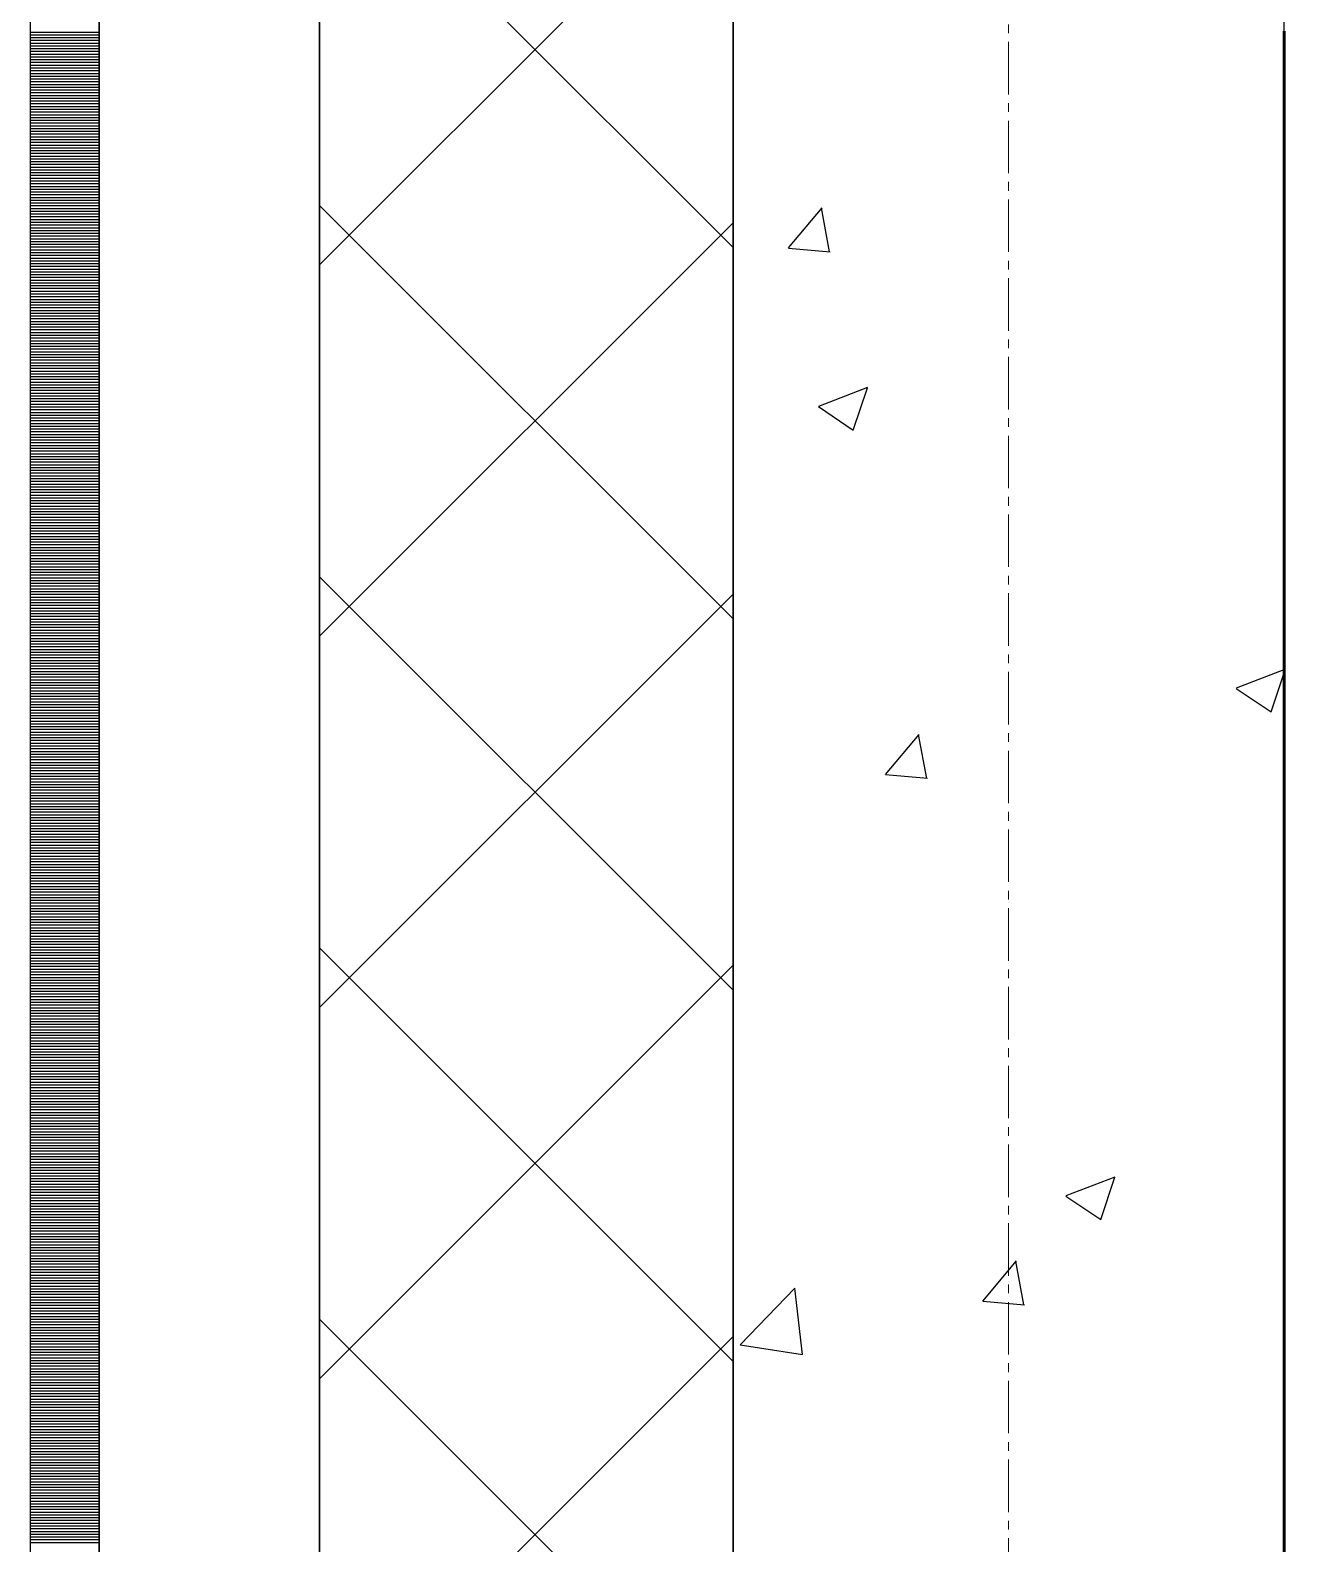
# Model space of a CAD drawing. Header units: millimetres. Extents: x 538266 to 1167394, y 114608 to 637157.
# Drawn here: x 1046079 to 1046544, y 518320 to 518869 of the extents above; entities that cross this region are included whole.
import ezdxf

# ---------------------------------------------------------------- set-up
doc = ezdxf.new("R2010")
doc.units = ezdxf.units.MM
doc.linetypes.add('CENTER2', pattern=[28.575, 19.05, -3.175, 3.175, -3.175])
doc.linetypes.add('DASHED', pattern=[19.05, 12.7, -6.35])
for name, color, linetype, lineweight in [('0) шт стен 3 эт', 150, 'Continuous', 60), ('АР_Стены ПЕНОблок', 52, 'Continuous', 20), ('АР_Тонкая', 254, 'Continuous', 5), ('АР_Утеплитель', 31, 'Continuous', 0), ('АР_Штриховка', 8, 'Continuous', 0)]:
    doc.layers.add(name, color=color, linetype=linetype, lineweight=lineweight)
doc.layers.add('АР_Делит', color=120, linetype='Continuous', lineweight=0, plot=False)
doc.layers.add('РД_Оси_100', color=7, linetype='Continuous', lineweight=0, true_color=0x525252)

# ---------------------------------------------------------------- blocks, each defined once
blk = doc.blocks.new('СОШ_2200_АР_ОСИ_М100_28.05.24')
at = {"layer": 'АР_Делит', "color": 251, "linetype": 'DASHED', "true_color": 0x636466}
blk.add_lwpolyline([(114955, 135155), (114955, -355), (93595.036, -355), (93595.036, 13855), (94145, 13855), (94145, 68320), (66055, 68320), (66055, 13857.73), (83455, 13857.73), (83455, -355), (45245, -355), (45245, 13145), (44695, 13145), (44695, 26755), (45245, 26755), (45245, 68320), (20455, 68320), (20455, 26755), (27955, 26755), (27955, 13145), (-355, 13145), (-355, 100855)], dxfattribs=at)
at = {"layer": 'РД_Оси_100', "color": 251, "linetype": 'CENTER2', "true_color": 0x636466}
blk.add_line((0, -6155), (0, 139938.679), dxfattribs=at)
blk = doc.blocks.new('3_этаж1')
at = {"layer": 'АР_Стены ПЕНОблок', "color": 18, "linetype": 'Continuous', "lineweight": 25, "true_color": 0x000000}
for p, q in [((684283.57, 587568.74), (684283.57, 511368.74)), ((684483.57, 511368.74), (684483.57, 587568.74))]:
    blk.add_line(p, q, dxfattribs=at)
at = {"layer": 'АР_Тонкая', "color": 18, "linetype": 'Continuous', "lineweight": 25, "true_color": 0x000000}
for p, q in [((684028.57, 587568.74), (684028.57, 511368.74)), ((684053.57, 587568.74), (684053.57, 511368.74)), ((684053.57, 511368.74), (684053.57, 587568.74)), ((684133.57, 511368.74), (684133.57, 587568.74))]:
    blk.add_line(p, q, dxfattribs=at)
at = {"layer": 'АР_Утеплитель', "color": 18, "linetype": 'Continuous', "lineweight": 25, "true_color": 0x000000}
for p, q in [((684133.57, 587568.74), (684133.57, 511368.74)), ((684283.57, 511368.74), (684283.57, 587568.74))]:
    blk.add_line(p, q, dxfattribs=at)
at = {"layer": 'АР_Штриховка', "color": 18, "linetype": 'Continuous', "lineweight": 25, "true_color": 0x000000}
for p, q in [((684283.57, 518790.27), (684133.57, 518940.27)), ((684133.57, 518783.98), (684283.57, 518933.98)), ((684028.57, 518868.49), (684053.57, 518868.49)), ((684028.57, 518867.49), (684053.57, 518867.49)), ((684028.57, 518866.49), (684053.57, 518866.49)), ((684028.57, 518865.49), (684053.57, 518865.49)), ((684028.57, 518864.49), (684053.57, 518864.49)), ((684028.57, 518863.49), (684053.57, 518863.49)), ((684028.57, 518862.49), (684053.57, 518862.49)), ((684028.57, 518861.49), (684053.57, 518861.49)), ((684028.57, 518860.49), (684053.57, 518860.49)), ((684028.57, 518859.49), (684053.57, 518859.49)), ((684028.57, 518858.49), (684053.57, 518858.49)), ((684028.57, 518857.49), (684053.57, 518857.49)), ((684028.57, 518856.49), (684053.57, 518856.49)), ((684028.57, 518855.49), (684053.57, 518855.49)), ((684028.57, 518854.49), (684053.57, 518854.49)), ((684028.57, 518853.49), (684053.57, 518853.49)), ((684028.57, 518852.49), (684053.57, 518852.49)), ((684028.57, 518851.49), (684053.57, 518851.49)), ((684028.57, 518850.49), (684053.57, 518850.49)), ((684028.57, 518849.49), (684053.57, 518849.49)), ((684028.57, 518848.49), (684053.57, 518848.49)), ((684028.57, 518847.49), (684053.57, 518847.49)), ((684028.57, 518846.49), (684053.57, 518846.49)), ((684028.57, 518845.49), (684053.57, 518845.49)), ((684028.57, 518844.49), (684053.57, 518844.49)), ((684028.57, 518843.49), (684053.57, 518843.49)), ((684028.57, 518842.49), (684053.57, 518842.49)), ((684028.57, 518841.49), (684053.57, 518841.49)), ((684028.57, 518840.49), (684053.57, 518840.49)), ((684028.57, 518839.49), (684053.57, 518839.49)), ((684028.57, 518838.49), (684053.57, 518838.49)), ((684028.57, 518837.49), (684053.57, 518837.49)), ((684028.57, 518836.49), (684053.57, 518836.49)), ((684028.57, 518835.49), (684053.57, 518835.49)), ((684028.57, 518834.49), (684053.57, 518834.49)), ((684028.57, 518833.49), (684053.57, 518833.49)), ((684028.57, 518832.49), (684053.57, 518832.49)), ((684028.57, 518831.49), (684053.57, 518831.49)), ((684028.57, 518830.49), (684053.57, 518830.49)), ((684028.57, 518829.49), (684053.57, 518829.49)), ((684028.57, 518828.49), (684053.57, 518828.49)), ((684028.57, 518827.49), (684053.57, 518827.49)), ((684028.57, 518826.49), (684053.57, 518826.49)), ((684028.57, 518825.49), (684053.57, 518825.49)), ((684028.57, 518824.49), (684053.57, 518824.49)), ((684028.57, 518823.49), (684053.57, 518823.49)), ((684028.57, 518822.49), (684053.57, 518822.49)), ((684028.57, 518821.49), (684053.57, 518821.49)), ((684028.57, 518820.49), (684053.57, 518820.49)), ((684028.57, 518819.49), (684053.57, 518819.49)), ((684028.57, 518818.49), (684053.57, 518818.49)), ((684028.57, 518817.49), (684053.57, 518817.49)), ((684028.57, 518816.49), (684053.57, 518816.49)), ((684028.57, 518815.49), (684053.57, 518815.49)), ((684028.57, 518814.49), (684053.57, 518814.49)), ((684028.57, 518813.49), (684053.57, 518813.49)), ((684028.57, 518812.49), (684053.57, 518812.49)), ((684028.57, 518811.49), (684053.57, 518811.49)), ((684028.57, 518810.49), (684053.57, 518810.49)), ((684028.57, 518809.49), (684053.57, 518809.49)), ((684028.57, 518808.49), (684053.57, 518808.49)), ((684028.57, 518807.49), (684053.57, 518807.49)), ((684028.57, 518806.49), (684053.57, 518806.49)), ((684028.57, 518805.49), (684053.57, 518805.49)), ((684028.57, 518804.49), (684053.57, 518804.49)), ((684028.57, 518803.49), (684053.57, 518803.49)), ((684283.57, 518655.56), (684133.57, 518805.56)), ((684303.69, 518790.12), (684315.94, 518804.71)), ((684318.64, 518788.74), (684315.7, 518804.66)), ((684028.57, 518802.49), (684053.57, 518802.49)), ((684028.57, 518801.49), (684053.57, 518801.49)), ((684028.57, 518800.49), (684053.57, 518800.49)), ((684028.57, 518799.49), (684053.57, 518799.49)), ((684028.57, 518798.49), (684053.57, 518798.49)), ((684028.57, 518797.49), (684053.57, 518797.49)), ((684133.57, 518649.28), (684283.57, 518799.28)), ((684028.57, 518796.49), (684053.57, 518796.49)), ((684028.57, 518795.49), (684053.57, 518795.49)), ((684028.57, 518794.49), (684053.57, 518794.49)), ((684028.57, 518793.49), (684053.57, 518793.49)), ((684028.57, 518792.49), (684053.57, 518792.49)), ((684028.57, 518791.49), (684053.57, 518791.49)), ((684028.57, 518790.49), (684053.57, 518790.49)), ((684028.57, 518789.49), (684053.57, 518789.49)), ((684028.57, 518788.49), (684053.57, 518788.49)), ((684028.57, 518787.49), (684053.57, 518787.49)), ((684028.57, 518786.49), (684053.57, 518786.49)), ((684303.69, 518790.11), (684318.87, 518788.78)), ((684028.57, 518785.49), (684053.57, 518785.49)), ((684028.57, 518784.49), (684053.57, 518784.49)), ((684028.57, 518783.49), (684053.57, 518783.49)), ((684028.57, 518782.49), (684053.57, 518782.49)), ((684028.57, 518781.49), (684053.57, 518781.49)), ((684028.57, 518780.49), (684053.57, 518780.49)), ((684028.57, 518779.49), (684053.57, 518779.49)), ((684028.57, 518778.49), (684053.57, 518778.49)), ((684028.57, 518777.49), (684053.57, 518777.49)), ((684028.57, 518776.49), (684053.57, 518776.49)), ((684028.57, 518775.49), (684053.57, 518775.49)), ((684028.57, 518774.49), (684053.57, 518774.49)), ((684028.57, 518773.49), (684053.57, 518773.49)), ((684028.57, 518772.49), (684053.57, 518772.49)), ((684028.57, 518771.49), (684053.57, 518771.49)), ((684028.57, 518770.49), (684053.57, 518770.49)), ((684028.57, 518769.49), (684053.57, 518769.49)), ((684028.57, 518768.49), (684053.57, 518768.49)), ((684028.57, 518767.49), (684053.57, 518767.49)), ((684028.57, 518766.49), (684053.57, 518766.49)), ((684028.57, 518765.49), (684053.57, 518765.49)), ((684028.57, 518764.49), (684053.57, 518764.49)), ((684028.57, 518763.49), (684053.57, 518763.49)), ((684028.57, 518762.49), (684053.57, 518762.49)), ((684028.57, 518761.49), (684053.57, 518761.49)), ((684028.57, 518760.49), (684053.57, 518760.49)), ((684028.57, 518759.49), (684053.57, 518759.49)), ((684028.57, 518758.49), (684053.57, 518758.49)), ((684028.57, 518757.49), (684053.57, 518757.49)), ((684028.57, 518756.49), (684053.57, 518756.49)), ((684028.57, 518755.49), (684053.57, 518755.49)), ((684028.57, 518754.49), (684053.57, 518754.49)), ((684028.57, 518753.49), (684053.57, 518753.49)), ((684028.57, 518752.49), (684053.57, 518752.49)), ((684028.57, 518751.49), (684053.57, 518751.49)), ((684028.57, 518750.49), (684053.57, 518750.49)), ((684028.57, 518749.49), (684053.57, 518749.49)), ((684028.57, 518748.49), (684053.57, 518748.49)), ((684028.57, 518747.49), (684053.57, 518747.49)), ((684028.57, 518746.49), (684053.57, 518746.49)), ((684028.57, 518745.49), (684053.57, 518745.49)), ((684028.57, 518744.49), (684053.57, 518744.49)), ((684028.57, 518743.49), (684053.57, 518743.49)), ((684028.57, 518742.49), (684053.57, 518742.49)), ((684028.57, 518741.49), (684053.57, 518741.49)), ((684028.57, 518740.49), (684053.57, 518740.49)), ((684028.57, 518739.49), (684053.57, 518739.49)), ((684028.57, 518738.49), (684053.57, 518738.49)), ((684028.57, 518737.49), (684053.57, 518737.49)), ((684314.66, 518732.76), (684332.45, 518739.59)), ((684327.22, 518724.06), (684332.37, 518739.41)), ((684028.57, 518736.49), (684053.57, 518736.49)), ((684028.57, 518735.49), (684053.57, 518735.49)), ((684028.57, 518734.49), (684053.57, 518734.49)), ((684028.57, 518733.49), (684053.57, 518733.49)), ((684028.57, 518732.49), (684053.57, 518732.49)), ((684028.57, 518731.49), (684053.57, 518731.49)), ((684314.58, 518732.58), (684327.21, 518724.06)), ((684028.57, 518730.49), (684053.57, 518730.49)), ((684028.57, 518729.49), (684053.57, 518729.49)), ((684028.57, 518728.49), (684053.57, 518728.49)), ((684028.57, 518727.49), (684053.57, 518727.49)), ((684028.57, 518726.49), (684053.57, 518726.49)), ((684028.57, 518725.49), (684053.57, 518725.49)), ((684028.57, 518724.49), (684053.57, 518724.49)), ((684028.57, 518723.49), (684053.57, 518723.49)), ((684028.57, 518722.49), (684053.57, 518722.49)), ((684028.57, 518721.49), (684053.57, 518721.49)), ((684028.57, 518720.49), (684053.57, 518720.49)), ((684028.57, 518719.49), (684053.57, 518719.49)), ((684028.57, 518718.49), (684053.57, 518718.49)), ((684028.57, 518717.49), (684053.57, 518717.49)), ((684028.57, 518716.49), (684053.57, 518716.49)), ((684028.57, 518715.49), (684053.57, 518715.49)), ((684028.57, 518714.49), (684053.57, 518714.49)), ((684028.57, 518713.49), (684053.57, 518713.49)), ((684028.57, 518712.49), (684053.57, 518712.49)), ((684028.57, 518711.49), (684053.57, 518711.49)), ((684028.57, 518710.49), (684053.57, 518710.49)), ((684028.57, 518709.49), (684053.57, 518709.49)), ((684028.57, 518708.49), (684053.57, 518708.49)), ((684028.57, 518707.49), (684053.57, 518707.49)), ((684028.57, 518706.49), (684053.57, 518706.49)), ((684028.57, 518705.49), (684053.57, 518705.49)), ((684028.57, 518704.49), (684053.57, 518704.49)), ((684028.57, 518703.49), (684053.57, 518703.49)), ((684028.57, 518702.49), (684053.57, 518702.49)), ((684028.57, 518701.49), (684053.57, 518701.49)), ((684028.57, 518700.49), (684053.57, 518700.49)), ((684028.57, 518699.49), (684053.57, 518699.49)), ((684028.57, 518698.49), (684053.57, 518698.49)), ((684028.57, 518697.49), (684053.57, 518697.49)), ((684028.57, 518696.49), (684053.57, 518696.49)), ((684028.57, 518695.49), (684053.57, 518695.49)), ((684028.57, 518694.49), (684053.57, 518694.49)), ((684028.57, 518693.49), (684053.57, 518693.49)), ((684028.57, 518692.49), (684053.57, 518692.49)), ((684028.57, 518691.49), (684053.57, 518691.49)), ((684028.57, 518690.49), (684053.57, 518690.49)), ((684028.57, 518689.49), (684053.57, 518689.49)), ((684028.57, 518688.49), (684053.57, 518688.49)), ((684028.57, 518687.49), (684053.57, 518687.49)), ((684028.57, 518686.49), (684053.57, 518686.49)), ((684028.57, 518685.49), (684053.57, 518685.49)), ((684028.57, 518684.49), (684053.57, 518684.49)), ((684028.57, 518683.49), (684053.57, 518683.49)), ((684028.57, 518682.49), (684053.57, 518682.49)), ((684028.57, 518681.49), (684053.57, 518681.49)), ((684028.57, 518680.49), (684053.57, 518680.49)), ((684028.57, 518679.49), (684053.57, 518679.49)), ((684028.57, 518678.49), (684053.57, 518678.49)), ((684028.57, 518677.49), (684053.57, 518677.49)), ((684028.57, 518676.49), (684053.57, 518676.49)), ((684028.57, 518675.49), (684053.57, 518675.49)), ((684028.57, 518674.49), (684053.57, 518674.49)), ((684028.57, 518673.49), (684053.57, 518673.49)), ((684028.57, 518672.49), (684053.57, 518672.49)), ((684028.57, 518671.49), (684053.57, 518671.49)), ((684283.57, 518520.86), (684133.57, 518670.86)), ((684028.57, 518670.49), (684053.57, 518670.49)), ((684028.57, 518669.49), (684053.57, 518669.49)), ((684028.57, 518668.49), (684053.57, 518668.49)), ((684028.57, 518667.49), (684053.57, 518667.49)), ((684028.57, 518666.49), (684053.57, 518666.49)), ((684028.57, 518665.49), (684053.57, 518665.49)), ((684028.57, 518664.49), (684053.57, 518664.49)), ((684028.57, 518663.49), (684053.57, 518663.49)), ((684028.57, 518662.49), (684053.57, 518662.49)), ((684028.57, 518661.49), (684053.57, 518661.49)), ((684028.57, 518660.49), (684053.57, 518660.49)), ((684133.57, 518514.57), (684283.57, 518664.57)), ((684028.57, 518659.49), (684053.57, 518659.49)), ((684028.57, 518658.49), (684053.57, 518658.49)), ((684028.57, 518657.49), (684053.57, 518657.49)), ((684028.57, 518656.49), (684053.57, 518656.49)), ((684028.57, 518655.49), (684053.57, 518655.49)), ((684028.57, 518654.49), (684053.57, 518654.49)), ((684028.57, 518653.49), (684053.57, 518653.49)), ((684028.57, 518652.49), (684053.57, 518652.49)), ((684028.57, 518651.49), (684053.57, 518651.49)), ((684028.57, 518650.49), (684053.57, 518650.49)), ((684028.57, 518649.49), (684053.57, 518649.49)), ((684028.57, 518648.49), (684053.57, 518648.49)), ((684028.57, 518647.49), (684053.57, 518647.49)), ((684028.57, 518646.49), (684053.57, 518646.49)), ((684028.57, 518645.49), (684053.57, 518645.49)), ((684028.57, 518644.49), (684053.57, 518644.49)), ((684028.57, 518643.49), (684053.57, 518643.49)), ((684028.57, 518642.49), (684053.57, 518642.49)), ((684028.57, 518641.49), (684053.57, 518641.49)), ((684028.57, 518640.49), (684053.57, 518640.49)), ((684028.57, 518639.49), (684053.57, 518639.49)), ((684028.57, 518638.49), (684053.57, 518638.49)), ((684028.57, 518637.49), (684053.57, 518637.49)), ((684028.57, 518636.49), (684053.57, 518636.49)), ((684028.57, 518635.49), (684053.57, 518635.49)), ((684028.57, 518634.49), (684053.57, 518634.49)), ((684028.57, 518633.49), (684053.57, 518633.49)), ((684028.57, 518632.49), (684053.57, 518632.49)), ((684466.27, 518630.5), (684483.57, 518637.14)), ((684478.83, 518621.79), (684483.57, 518635.92)), ((684028.57, 518631.49), (684053.57, 518631.49)), ((684028.57, 518630.49), (684053.57, 518630.49)), ((684028.57, 518629.49), (684053.57, 518629.49)), ((684028.57, 518628.49), (684053.57, 518628.49)), ((684028.57, 518627.49), (684053.57, 518627.49)), ((684466.19, 518630.31), (684478.83, 518621.79)), ((684028.57, 518626.49), (684053.57, 518626.49)), ((684028.57, 518625.49), (684053.57, 518625.49)), ((684028.57, 518624.49), (684053.57, 518624.49)), ((684028.57, 518623.49), (684053.57, 518623.49)), ((684028.57, 518622.49), (684053.57, 518622.49)), ((684028.57, 518621.49), (684053.57, 518621.49)), ((684028.57, 518620.49), (684053.57, 518620.49)), ((684028.57, 518619.49), (684053.57, 518619.49)), ((684028.57, 518618.49), (684053.57, 518618.49)), ((684028.57, 518617.49), (684053.57, 518617.49)), ((684028.57, 518616.49), (684053.57, 518616.49)), ((684028.57, 518615.49), (684053.57, 518615.49)), ((684028.57, 518614.49), (684053.57, 518614.49)), ((684028.57, 518613.49), (684053.57, 518613.49)), ((684028.57, 518612.49), (684053.57, 518612.49)), ((684028.57, 518611.49), (684053.57, 518611.49)), ((684028.57, 518610.49), (684053.57, 518610.49)), ((684338.93, 518599.06), (684351.18, 518613.66)), ((684353.88, 518597.68), (684350.94, 518613.6)), ((684028.57, 518609.49), (684053.57, 518609.49)), ((684028.57, 518608.49), (684053.57, 518608.49)), ((684028.57, 518607.49), (684053.57, 518607.49)), ((684028.57, 518606.49), (684053.57, 518606.49)), ((684028.57, 518605.49), (684053.57, 518605.49)), ((684028.57, 518604.49), (684053.57, 518604.49)), ((684028.57, 518603.49), (684053.57, 518603.49)), ((684028.57, 518602.49), (684053.57, 518602.49)), ((684028.57, 518601.49), (684053.57, 518601.49)), ((684028.57, 518600.49), (684053.57, 518600.49)), ((684028.57, 518599.49), (684053.57, 518599.49)), ((684028.57, 518598.49), (684053.57, 518598.49)), ((684028.57, 518597.49), (684053.57, 518597.49)), ((684028.57, 518596.49), (684053.57, 518596.49)), ((684028.57, 518595.49), (684053.57, 518595.49)), ((684028.57, 518594.49), (684053.57, 518594.49)), ((684338.93, 518599.06), (684354.12, 518597.73)), ((684028.57, 518593.49), (684053.57, 518593.49)), ((684028.57, 518592.49), (684053.57, 518592.49)), ((684028.57, 518591.49), (684053.57, 518591.49)), ((684028.57, 518590.49), (684053.57, 518590.49)), ((684028.57, 518589.49), (684053.57, 518589.49)), ((684028.57, 518588.49), (684053.57, 518588.49)), ((684028.57, 518587.49), (684053.57, 518587.49)), ((684028.57, 518586.49), (684053.57, 518586.49)), ((684028.57, 518585.49), (684053.57, 518585.49)), ((684028.57, 518584.49), (684053.57, 518584.49)), ((684028.57, 518583.49), (684053.57, 518583.49)), ((684028.57, 518582.49), (684053.57, 518582.49)), ((684028.57, 518581.49), (684053.57, 518581.49)), ((684028.57, 518580.49), (684053.57, 518580.49)), ((684028.57, 518579.49), (684053.57, 518579.49)), ((684028.57, 518578.49), (684053.57, 518578.49)), ((684028.57, 518577.49), (684053.57, 518577.49)), ((684028.57, 518576.49), (684053.57, 518576.49)), ((684028.57, 518575.49), (684053.57, 518575.49)), ((684028.57, 518574.49), (684053.57, 518574.49)), ((684028.57, 518573.49), (684053.57, 518573.49)), ((684028.57, 518572.49), (684053.57, 518572.49)), ((684028.57, 518571.49), (684053.57, 518571.49)), ((684028.57, 518570.49), (684053.57, 518570.49)), ((684028.57, 518569.49), (684053.57, 518569.49)), ((684028.57, 518568.49), (684053.57, 518568.49)), ((684028.57, 518567.49), (684053.57, 518567.49)), ((684028.57, 518566.49), (684053.57, 518566.49)), ((684028.57, 518565.49), (684053.57, 518565.49)), ((684028.57, 518564.49), (684053.57, 518564.49)), ((684028.57, 518563.49), (684053.57, 518563.49)), ((684028.57, 518562.49), (684053.57, 518562.49)), ((684028.57, 518561.49), (684053.57, 518561.49)), ((684028.57, 518560.49), (684053.57, 518560.49)), ((684028.57, 518559.49), (684053.57, 518559.49)), ((684028.57, 518558.49), (684053.57, 518558.49)), ((684028.57, 518557.49), (684053.57, 518557.49)), ((684028.57, 518556.49), (684053.57, 518556.49)), ((684028.57, 518555.49), (684053.57, 518555.49)), ((684028.57, 518554.49), (684053.57, 518554.49)), ((684028.57, 518553.49), (684053.57, 518553.49)), ((684028.57, 518552.49), (684053.57, 518552.49)), ((684028.57, 518551.49), (684053.57, 518551.49)), ((684028.57, 518550.49), (684053.57, 518550.49)), ((684028.57, 518549.49), (684053.57, 518549.49)), ((684028.57, 518548.49), (684053.57, 518548.49)), ((684028.57, 518547.49), (684053.57, 518547.49)), ((684028.57, 518546.49), (684053.57, 518546.49)), ((684028.57, 518545.49), (684053.57, 518545.49)), ((684028.57, 518544.49), (684053.57, 518544.49)), ((684028.57, 518543.49), (684053.57, 518543.49)), ((684028.57, 518542.49), (684053.57, 518542.49)), ((684028.57, 518541.49), (684053.57, 518541.49)), ((684028.57, 518540.49), (684053.57, 518540.49)), ((684028.57, 518539.49), (684053.57, 518539.49)), ((684028.57, 518538.49), (684053.57, 518538.49)), ((684028.57, 518537.49), (684053.57, 518537.49)), ((684028.57, 518536.49), (684053.57, 518536.49)), ((684028.57, 518535.49), (684053.57, 518535.49)), ((684028.57, 518534.49), (684053.57, 518534.49)), ((684283.57, 518386.15), (684133.57, 518536.15)), ((684028.57, 518533.49), (684053.57, 518533.49)), ((684028.57, 518532.49), (684053.57, 518532.49)), ((684028.57, 518531.49), (684053.57, 518531.49)), ((684028.57, 518530.49), (684053.57, 518530.49)), ((684028.57, 518529.49), (684053.57, 518529.49)), ((684028.57, 518528.49), (684053.57, 518528.49)), ((684133.57, 518379.87), (684283.57, 518529.87)), ((684028.57, 518527.49), (684053.57, 518527.49)), ((684028.57, 518526.49), (684053.57, 518526.49)), ((684028.57, 518525.49), (684053.57, 518525.49)), ((684028.57, 518524.49), (684053.57, 518524.49)), ((684028.57, 518523.49), (684053.57, 518523.49)), ((684028.57, 518522.49), (684053.57, 518522.49)), ((684028.57, 518521.49), (684053.57, 518521.49)), ((684028.57, 518520.49), (684053.57, 518520.49)), ((684028.57, 518519.49), (684053.57, 518519.49)), ((684028.57, 518518.49), (684053.57, 518518.49)), ((684028.57, 518517.49), (684053.57, 518517.49)), ((684028.57, 518516.49), (684053.57, 518516.49)), ((684028.57, 518515.49), (684053.57, 518515.49)), ((684028.57, 518514.49), (684053.57, 518514.49)), ((684028.57, 518513.49), (684053.57, 518513.49)), ((684028.57, 518512.49), (684053.57, 518512.49)), ((684028.57, 518511.49), (684053.57, 518511.49)), ((684028.57, 518510.49), (684053.57, 518510.49)), ((684028.57, 518509.49), (684053.57, 518509.49)), ((684028.57, 518508.49), (684053.57, 518508.49)), ((684028.57, 518507.49), (684053.57, 518507.49)), ((684028.57, 518506.49), (684053.57, 518506.49)), ((684028.57, 518505.49), (684053.57, 518505.49)), ((684028.57, 518504.49), (684053.57, 518504.49)), ((684028.57, 518503.49), (684053.57, 518503.49)), ((684028.57, 518502.49), (684053.57, 518502.49)), ((684028.57, 518501.49), (684053.57, 518501.49)), ((684028.57, 518500.49), (684053.57, 518500.49)), ((684028.57, 518499.49), (684053.57, 518499.49)), ((684028.57, 518498.49), (684053.57, 518498.49)), ((684028.57, 518497.49), (684053.57, 518497.49)), ((684028.57, 518496.49), (684053.57, 518496.49)), ((684028.57, 518495.49), (684053.57, 518495.49)), ((684028.57, 518494.49), (684053.57, 518494.49)), ((684028.57, 518493.49), (684053.57, 518493.49)), ((684028.57, 518492.49), (684053.57, 518492.49)), ((684028.57, 518491.49), (684053.57, 518491.49)), ((684028.57, 518490.49), (684053.57, 518490.49)), ((684028.57, 518489.49), (684053.57, 518489.49)), ((684028.57, 518488.49), (684053.57, 518488.49)), ((684028.57, 518487.49), (684053.57, 518487.49)), ((684028.57, 518486.49), (684053.57, 518486.49)), ((684028.57, 518485.49), (684053.57, 518485.49)), ((684028.57, 518484.49), (684053.57, 518484.49)), ((684028.57, 518483.49), (684053.57, 518483.49)), ((684028.57, 518482.49), (684053.57, 518482.49)), ((684028.57, 518481.49), (684053.57, 518481.49)), ((684028.57, 518480.49), (684053.57, 518480.49)), ((684028.57, 518479.49), (684053.57, 518479.49)), ((684028.57, 518478.49), (684053.57, 518478.49)), ((684028.57, 518477.49), (684053.57, 518477.49)), ((684028.57, 518476.49), (684053.57, 518476.49)), ((684028.57, 518475.49), (684053.57, 518475.49)), ((684028.57, 518474.49), (684053.57, 518474.49)), ((684028.57, 518473.49), (684053.57, 518473.49)), ((684028.57, 518472.49), (684053.57, 518472.49)), ((684028.57, 518471.49), (684053.57, 518471.49)), ((684028.57, 518470.49), (684053.57, 518470.49)), ((684028.57, 518469.49), (684053.57, 518469.49)), ((684028.57, 518468.49), (684053.57, 518468.49)), ((684028.57, 518467.49), (684053.57, 518467.49)), ((684028.57, 518466.49), (684053.57, 518466.49)), ((684028.57, 518465.49), (684053.57, 518465.49)), ((684028.57, 518464.49), (684053.57, 518464.49)), ((684028.57, 518463.49), (684053.57, 518463.49)), ((684028.57, 518462.49), (684053.57, 518462.49)), ((684028.57, 518461.49), (684053.57, 518461.49)), ((684028.57, 518460.49), (684053.57, 518460.49)), ((684028.57, 518459.49), (684053.57, 518459.49)), ((684028.57, 518458.49), (684053.57, 518458.49)), ((684028.57, 518457.49), (684053.57, 518457.49)), ((684028.57, 518456.49), (684053.57, 518456.49)), ((684028.57, 518455.49), (684053.57, 518455.49)), ((684028.57, 518454.49), (684053.57, 518454.49)), ((684028.57, 518453.49), (684053.57, 518453.49)), ((684028.57, 518452.49), (684053.57, 518452.49)), ((684028.57, 518451.49), (684053.57, 518451.49)), ((684404.47, 518446.31), (684422.26, 518453.13)), ((684417.03, 518437.6), (684422.18, 518452.95)), ((684028.57, 518450.49), (684053.57, 518450.49)), ((684028.57, 518449.49), (684053.57, 518449.49)), ((684028.57, 518448.49), (684053.57, 518448.49)), ((684028.57, 518447.49), (684053.57, 518447.49)), ((684028.57, 518446.49), (684053.57, 518446.49)), ((684404.39, 518446.13), (684417.02, 518437.6)), ((684028.57, 518445.49), (684053.57, 518445.49)), ((684028.57, 518444.49), (684053.57, 518444.49)), ((684028.57, 518443.49), (684053.57, 518443.49)), ((684028.57, 518442.49), (684053.57, 518442.49)), ((684028.57, 518441.49), (684053.57, 518441.49)), ((684028.57, 518440.49), (684053.57, 518440.49)), ((684028.57, 518439.49), (684053.57, 518439.49)), ((684028.57, 518438.49), (684053.57, 518438.49)), ((684028.57, 518437.49), (684053.57, 518437.49)), ((684028.57, 518436.49), (684053.57, 518436.49)), ((684028.57, 518435.49), (684053.57, 518435.49)), ((684028.57, 518434.49), (684053.57, 518434.49)), ((684028.57, 518433.49), (684053.57, 518433.49)), ((684028.57, 518432.49), (684053.57, 518432.49)), ((684028.57, 518431.49), (684053.57, 518431.49)), ((684028.57, 518430.49), (684053.57, 518430.49)), ((684028.57, 518429.49), (684053.57, 518429.49)), ((684028.57, 518428.49), (684053.57, 518428.49)), ((684028.57, 518427.49), (684053.57, 518427.49)), ((684028.57, 518426.49), (684053.57, 518426.49)), ((684028.57, 518425.49), (684053.57, 518425.49)), ((684028.57, 518424.49), (684053.57, 518424.49)), ((684028.57, 518423.49), (684053.57, 518423.49)), ((684028.57, 518422.49), (684053.57, 518422.49)), ((684028.57, 518421.49), (684053.57, 518421.49)), ((684028.57, 518420.49), (684053.57, 518420.49)), ((684028.57, 518419.49), (684053.57, 518419.49)), ((684028.57, 518418.49), (684053.57, 518418.49)), ((684374.18, 518408.01), (684386.42, 518422.6)), ((684389.12, 518406.63), (684386.19, 518422.55)), ((684028.57, 518417.49), (684053.57, 518417.49)), ((684028.57, 518416.49), (684053.57, 518416.49)), ((684028.57, 518415.49), (684053.57, 518415.49)), ((684028.57, 518414.49), (684053.57, 518414.49)), ((684028.57, 518413.49), (684053.57, 518413.49)), ((684286.23, 518392.13), (684306.02, 518412.75)), ((684308.78, 518388.62), (684305.98, 518412.75)), ((684028.57, 518412.49), (684053.57, 518412.49)), ((684028.57, 518411.49), (684053.57, 518411.49)), ((684028.57, 518410.49), (684053.57, 518410.49)), ((684028.57, 518409.49), (684053.57, 518409.49)), ((684028.57, 518408.49), (684053.57, 518408.49)), ((684028.57, 518407.49), (684053.57, 518407.49)), ((684374.18, 518408), (684389.36, 518406.67)), ((684028.57, 518406.49), (684053.57, 518406.49)), ((684028.57, 518405.49), (684053.57, 518405.49)), ((684028.57, 518404.49), (684053.57, 518404.49)), ((684028.57, 518403.49), (684053.57, 518403.49)), ((684028.57, 518402.49), (684053.57, 518402.49)), ((684028.57, 518401.49), (684053.57, 518401.49)), ((684028.57, 518400.49), (684053.57, 518400.49)), ((684028.57, 518399.49), (684053.57, 518399.49)), ((684028.57, 518398.49), (684053.57, 518398.49)), ((684028.57, 518397.49), (684053.57, 518397.49)), ((684028.57, 518396.49), (684053.57, 518396.49)), ((684283.57, 518251.45), (684133.57, 518401.45)), ((684028.57, 518395.49), (684053.57, 518395.49)), ((684028.57, 518394.49), (684053.57, 518394.49)), ((684028.57, 518393.49), (684053.57, 518393.49)), ((684028.57, 518392.49), (684053.57, 518392.49)), ((684028.57, 518391.49), (684053.57, 518391.49)), ((684133.57, 518245.16), (684283.57, 518395.16)), ((684286.2, 518392.2), (684308.79, 518388.7)), ((684028.57, 518390.49), (684053.57, 518390.49)), ((684028.57, 518389.49), (684053.57, 518389.49)), ((684028.57, 518388.49), (684053.57, 518388.49)), ((684028.57, 518387.49), (684053.57, 518387.49)), ((684028.57, 518386.49), (684053.57, 518386.49)), ((684028.57, 518385.49), (684053.57, 518385.49)), ((684028.57, 518384.49), (684053.57, 518384.49)), ((684028.57, 518383.49), (684053.57, 518383.49)), ((684028.57, 518382.49), (684053.57, 518382.49)), ((684028.57, 518381.49), (684053.57, 518381.49)), ((684028.57, 518380.49), (684053.57, 518380.49)), ((684028.57, 518379.49), (684053.57, 518379.49)), ((684028.57, 518378.49), (684053.57, 518378.49)), ((684028.57, 518377.49), (684053.57, 518377.49)), ((684028.57, 518376.49), (684053.57, 518376.49)), ((684028.57, 518375.49), (684053.57, 518375.49)), ((684028.57, 518374.49), (684053.57, 518374.49)), ((684028.57, 518373.49), (684053.57, 518373.49)), ((684028.57, 518372.49), (684053.57, 518372.49)), ((684028.57, 518371.49), (684053.57, 518371.49)), ((684028.57, 518370.49), (684053.57, 518370.49)), ((684028.57, 518369.49), (684053.57, 518369.49)), ((684028.57, 518368.49), (684053.57, 518368.49)), ((684028.57, 518367.49), (684053.57, 518367.49)), ((684028.57, 518366.49), (684053.57, 518366.49)), ((684028.57, 518365.49), (684053.57, 518365.49)), ((684028.57, 518364.49), (684053.57, 518364.49)), ((684028.57, 518363.49), (684053.57, 518363.49)), ((684028.57, 518362.49), (684053.57, 518362.49)), ((684028.57, 518361.49), (684053.57, 518361.49)), ((684028.57, 518360.49), (684053.57, 518360.49)), ((684028.57, 518359.49), (684053.57, 518359.49)), ((684028.57, 518358.49), (684053.57, 518358.49)), ((684028.57, 518357.49), (684053.57, 518357.49)), ((684028.57, 518356.49), (684053.57, 518356.49)), ((684028.57, 518355.49), (684053.57, 518355.49)), ((684028.57, 518354.49), (684053.57, 518354.49)), ((684028.57, 518353.49), (684053.57, 518353.49)), ((684028.57, 518352.49), (684053.57, 518352.49)), ((684028.57, 518351.49), (684053.57, 518351.49)), ((684028.57, 518350.49), (684053.57, 518350.49)), ((684028.57, 518349.49), (684053.57, 518349.49)), ((684028.57, 518348.49), (684053.57, 518348.49)), ((684028.57, 518347.49), (684053.57, 518347.49)), ((684028.57, 518346.49), (684053.57, 518346.49)), ((684028.57, 518345.49), (684053.57, 518345.49)), ((684028.57, 518344.49), (684053.57, 518344.49)), ((684028.57, 518343.49), (684053.57, 518343.49)), ((684028.57, 518342.49), (684053.57, 518342.49)), ((684028.57, 518341.49), (684053.57, 518341.49)), ((684028.57, 518340.49), (684053.57, 518340.49)), ((684028.57, 518339.49), (684053.57, 518339.49)), ((684028.57, 518338.49), (684053.57, 518338.49)), ((684028.57, 518337.49), (684053.57, 518337.49)), ((684028.57, 518336.49), (684053.57, 518336.49)), ((684028.57, 518335.49), (684053.57, 518335.49)), ((684028.57, 518334.49), (684053.57, 518334.49)), ((684028.57, 518333.49), (684053.57, 518333.49)), ((684028.57, 518332.49), (684053.57, 518332.49)), ((684028.57, 518331.49), (684053.57, 518331.49)), ((684028.57, 518330.49), (684053.57, 518330.49)), ((684028.57, 518329.49), (684053.57, 518329.49)), ((684028.57, 518328.49), (684053.57, 518328.49)), ((684028.57, 518327.49), (684053.57, 518327.49)), ((684028.57, 518326.49), (684053.57, 518326.49)), ((684028.57, 518325.49), (684053.57, 518325.49)), ((684028.57, 518324.49), (684053.57, 518324.49)), ((684028.57, 518323.49), (684053.57, 518323.49)), ((684028.57, 518322.49), (684053.57, 518322.49)), ((684028.57, 518321.49), (684053.57, 518321.49)), ((684028.57, 518320.49), (684053.57, 518320.49))]:
    blk.add_line(p, q, dxfattribs=at)

msp = doc.modelspace()

# ---------------------------------------------------------------- linework, layer by layer
at = {"layer": '0) шт стен 3 эт', "color": 2}
msp.add_lwpolyline([(1046533.58, 517668.74), (1046533.58, 518868.74)], dxfattribs=at)

# ---------------------------------------------------------------- block references
at = {"layer": '0) шт стен 3 эт', "color": 5, "lineweight": 25}
msp.add_blockref('3_этаж1', (362050.01, 0), dxfattribs=at)
at = {"layer": 'РД_Оси_100', "lineweight": 25}
msp.add_blockref('СОШ_2200_АР_ОСИ_М100_28.05.24', (1046433.58, 496768.74), dxfattribs=at)

doc.saveas('drawing.dxf')
